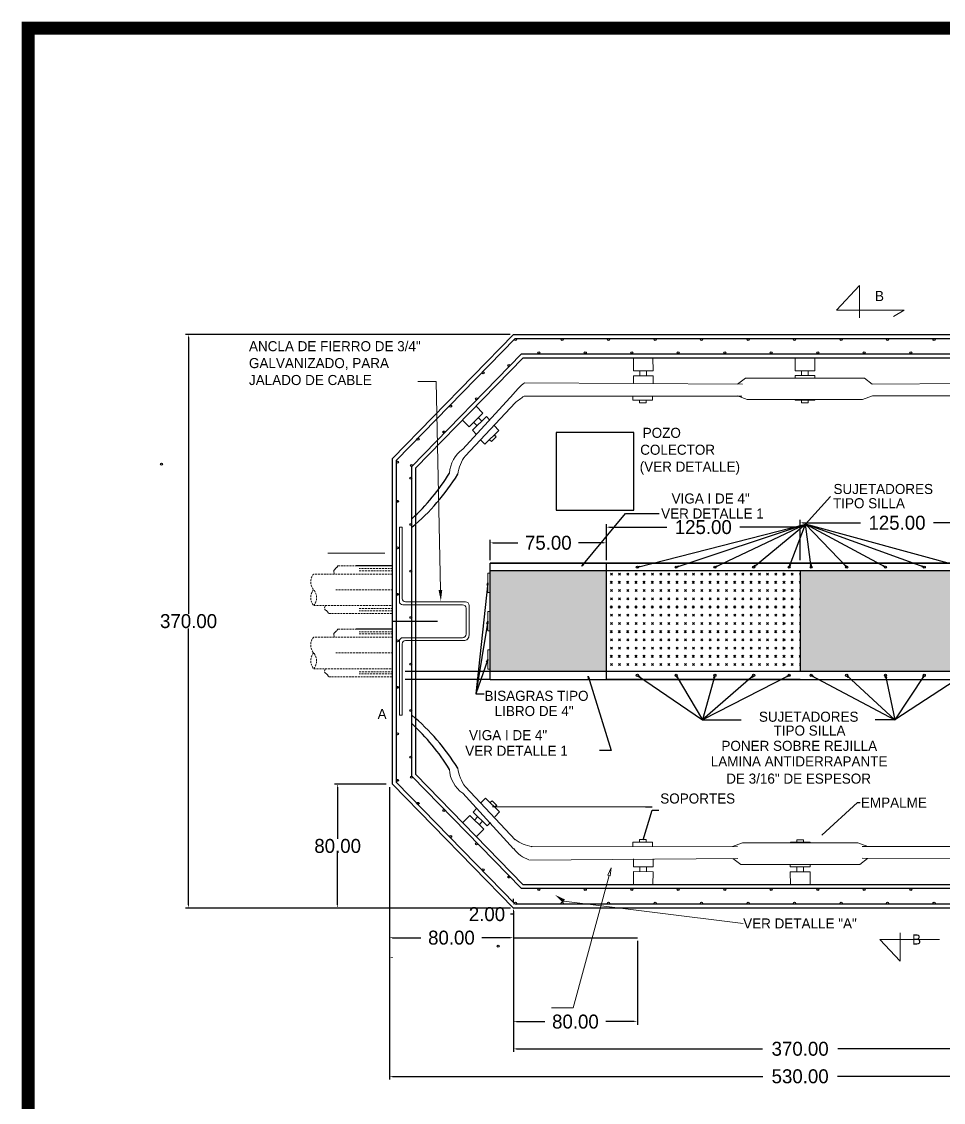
# Model space of a CAD drawing. Header units: centimetres. Extents: x 899 to 9389, y -5819 to 1299.
# Drawn here: x 3101 to 3695, y -2570 to -1873 of the extents above; entities that cross this region are included whole.
import ezdxf
from ezdxf.enums import TextEntityAlignment as Align

# ---------------------------------------------------------------- set-up
doc = ezdxf.new("R2010")
doc.units = ezdxf.units.CM
doc.header["$LTSCALE"] = 10
doc.header["$MEASUREMENT"] = 0
doc.linetypes.add('HIDDEN2', pattern=[0.1875, 0.125, -0.0625])
doc.layers.get('0').update_dxf_attribs({"linetype": 'CONTINUOUS'})
doc.layers.get('DEFPOINTS').update_dxf_attribs({"color": 2, "linetype": 'CONTINUOUS'})
for name, color, linetype in [('CABLES Y VARILLAS', 7, 'CONTINUOUS'), ('DIM', 7, 'CONTINUOUS'), ('Ductos', 30, 'CONTINUOUS'), ('HERRAJE', 13, 'CONTINUOUS'), ('MARCO', 7, 'CONTINUOUS'), ('REGISTRO', 1, 'CONTINUOUS'), ('TEXTOS', 7, 'CONTINUOUS'), ('VARILLAS', 30, 'CONTINUOUS')]:
    doc.layers.add(name, color=color, linetype=linetype)
doc.styles.get("Standard").update_dxf_attribs({"font": ''})
doc.styles.add('Zurich', font='')
doc.styles.get('Standard').set_extended_font_data('Zurich Ex BT')
doc.styles.get('Zurich').set_extended_font_data('Zurich Ex BT')
doc.dimstyles.new('AR-1', dxfattribs={"dimscale": 40, "dimtxt": 0.05, "dimasz": 0.04, "dimexe": 0.06, "dimexo": 0.05, "dimgap": 0.01, "dimtad": 0, "dimtih": 1, "dimtoh": 1, "dimzin": 0, "dimdsep": 46, "dimtxsty": 'Zurich', "dimblk": 'CLOSEDBLANK', "dimcen": 0, "dimclre": 256, "dimclrt": 256, "dimadec": 0, "dimazin": 0, "dimtfac": 1, "dimtofl": 0, "dimtmove": 2, "dimatfit": 3, "dimldrblk": 'CLOSEDBLANK', "dimfxl": 0, "dimtolj": 1, "dimtzin": 0, "dimarcsym": 0})
doc.dimstyles.get("Standard").update_dxf_attribs({"dimtxt": 9, "dimasz": 2, "dimexe": 2, "dimexo": 2, "dimgap": 0.09, "dimtad": 0, "dimtih": 1, "dimtoh": 1, "dimzin": 0, "dimdsep": 46, "dimtxsty": 'Standard', "dimcen": 0.09, "dimadec": 0, "dimazin": 0, "dimtfac": 1, "dimtofl": 0, "dimtmove": 0, "dimatfit": 3, "dimfxl": 0, "dimtolj": 1, "dimtzin": 0, "dimarcsym": 0})
pattern_1 = [(45, (1571.258, -1911.878), (4e-16, 5.303301), [1.875, -5.625]), (135, (1572.584, -1911.878), (-5.303301, 4e-16), [1.875, -5.625])]

# ---------------------------------------------------------------- blocks, each defined once
blk = doc.blocks.new('_ClosedBlank')
at = {"color": 0, "linetype": 'ByBlock', "lineweight": -2}
for p, q in [((-1, 0.17), (0, 0)), ((-1, 0.17), (-1, -0.17)), ((0, 0), (-1, -0.17))]:
    blk.add_line(p, q, dxfattribs=at)
blk = doc.blocks.new('*D14')
at = {"layer": 'DEFPOINTS', "color": 0}
for p in [(3417.88, -2444.82), (3787.88, -2444.82), (3417.88, -2535.69)]:
    blk.add_point(p, dxfattribs=at)
at = {"layer": 'DIM', "color": 0, "lineweight": -2}
for p, q in [((3417.88, -2446.82), (3417.88, -2537.69)), ((3787.88, -2446.82), (3787.88, -2537.69)), ((3419.88, -2535.69), (3578.66, -2535.69)), ((3785.88, -2535.69), (3627.1, -2535.69))]:
    blk.add_line(p, q, dxfattribs=at)
at = {"layer": 'DIM', "color": 0}
for points in [[(3419.88, -2535.36), (3419.88, -2536.03), (3417.88, -2535.69)], [(3785.88, -2535.36), (3785.88, -2536.03), (3787.88, -2535.69)]]:
    blk.add_solid(points, dxfattribs=at)
at = {"layer": 'DIM', "color": 0, "insert": (3602.88, -2535.69), "char_height": 9, "attachment_point": 5}
blk.add_mtext('\\A1;370.00', dxfattribs=at)
blk = doc.blocks.new('*D15')
at = {"layer": 'DEFPOINTS', "color": 0}
for p in [(3337.88, -2364.82), (3867.88, -2364.82), (3337.88, -2553.44)]:
    blk.add_point(p, dxfattribs=at)
at = {"layer": 'DIM', "color": 0, "lineweight": -2}
for p, q in [((3337.88, -2366.82), (3337.88, -2555.44)), ((3867.88, -2366.82), (3867.88, -2555.44)), ((3339.88, -2553.44), (3578.74, -2553.44)), ((3865.88, -2553.44), (3627.02, -2553.44))]:
    blk.add_line(p, q, dxfattribs=at)
at = {"layer": 'DIM', "color": 0}
for points in [[(3339.88, -2553.11), (3339.88, -2553.78), (3337.88, -2553.44)], [(3865.88, -2553.11), (3865.88, -2553.78), (3867.88, -2553.44)]]:
    blk.add_solid(points, dxfattribs=at)
at = {"layer": 'DIM', "color": 0, "insert": (3602.88, -2553.44), "char_height": 9, "attachment_point": 5}
blk.add_mtext('\\A1;530.00', dxfattribs=at)
blk = doc.blocks.new('*D17')
at = {"layer": 'DEFPOINTS', "color": 0}
for p in [(3602.88, -2196.31), (3602.88, -2222.32), (3727.88, -2222.32)]:
    blk.add_point(p, dxfattribs=at)
at = {"layer": 'DIM', "color": 0, "lineweight": -2}
for p, q in [((3602.88, -2220.32), (3602.88, -2194.31)), ((3604.88, -2196.31), (3641.81, -2196.31)), ((3725.88, -2196.31), (3688.95, -2196.31)), ((3727.88, -2220.32), (3727.88, -2194.31))]:
    blk.add_line(p, q, dxfattribs=at)
at = {"layer": 'DIM', "color": 0}
for points in [[(3604.88, -2195.98), (3604.88, -2196.65), (3602.88, -2196.31)], [(3725.88, -2195.98), (3725.88, -2196.65), (3727.88, -2196.31)]]:
    blk.add_solid(points, dxfattribs=at)
at = {"layer": 'DIM', "color": 0, "insert": (3665.38, -2196.31), "char_height": 9, "attachment_point": 5}
blk.add_mtext('\\A1;125.00', dxfattribs=at)
blk = doc.blocks.new('*D18')
at = {"layer": 'DEFPOINTS', "color": 0}
for p in [(3477.88, -2199.11), (3477.88, -2222.32), (3602.88, -2222.32)]:
    blk.add_point(p, dxfattribs=at)
at = {"layer": 'DIM', "color": 0, "lineweight": -2}
for p, q in [((3477.88, -2220.32), (3477.88, -2197.11)), ((3479.88, -2199.11), (3516.81, -2199.11)), ((3600.88, -2199.11), (3563.95, -2199.11)), ((3602.88, -2220.32), (3602.88, -2197.11))]:
    blk.add_line(p, q, dxfattribs=at)
at = {"layer": 'DIM', "color": 0}
for points in [[(3479.88, -2198.77), (3479.88, -2199.44), (3477.88, -2199.11)], [(3600.88, -2198.77), (3600.88, -2199.44), (3602.88, -2199.11)]]:
    blk.add_solid(points, dxfattribs=at)
at = {"layer": 'DIM', "color": 0, "insert": (3540.38, -2199.11), "char_height": 9, "attachment_point": 5}
blk.add_mtext('\\A1;125.00', dxfattribs=at)
blk = doc.blocks.new('*D19')
at = {"layer": 'DEFPOINTS', "color": 0}
for p in [(3402.88, -2209.22), (3402.88, -2222.32), (3477.88, -2222.32)]:
    blk.add_point(p, dxfattribs=at)
at = {"layer": 'DIM', "color": 0, "lineweight": -2}
for p, q in [((3402.88, -2220.32), (3402.88, -2207.22)), ((3404.88, -2209.22), (3420.8, -2209.22)), ((3475.88, -2209.22), (3459.96, -2209.22)), ((3477.88, -2220.32), (3477.88, -2207.22))]:
    blk.add_line(p, q, dxfattribs=at)
at = {"layer": 'DIM', "color": 0}
for points in [[(3404.88, -2208.89), (3404.88, -2209.56), (3402.88, -2209.22)], [(3475.88, -2208.89), (3475.88, -2209.56), (3477.88, -2209.22)]]:
    blk.add_solid(points, dxfattribs=at)
at = {"layer": 'DIM', "color": 0, "insert": (3440.38, -2209.22), "char_height": 9, "attachment_point": 5}
blk.add_mtext('\\A1;75.00', dxfattribs=at)
blk = doc.blocks.new('*D29')
at = {"layer": 'DEFPOINTS', "color": 0}
for p in [(3337.88, -2364.82), (3417.88, -2444.82), (3417.88, -2463.99)]:
    blk.add_point(p, dxfattribs=at)
at = {"layer": 'DIM', "color": 0, "lineweight": -2}
for p, q in [((3337.88, -2366.82), (3337.88, -2465.99)), ((3417.88, -2446.82), (3417.88, -2465.99)), ((3339.88, -2463.99), (3358.17, -2463.99)), ((3415.88, -2463.99), (3397.6, -2463.99))]:
    blk.add_line(p, q, dxfattribs=at)
at = {"layer": 'DIM', "color": 0}
for points in [[(3339.88, -2463.66), (3339.88, -2464.32), (3337.88, -2463.99)], [(3415.88, -2463.66), (3415.88, -2464.32), (3417.88, -2463.99)]]:
    blk.add_solid(points, dxfattribs=at)
at = {"layer": 'DIM', "color": 0, "insert": (3377.88, -2463.99), "char_height": 9, "attachment_point": 5}
blk.add_mtext('\\A1;80.00', dxfattribs=at)
blk = doc.blocks.new('*D30')
at = {"layer": 'DEFPOINTS', "color": 0}
for p in [(3337.88, -2364.82), (3304.48, -2444.82), (3417.88, -2444.82)]:
    blk.add_point(p, dxfattribs=at)
at = {"layer": 'DIM', "color": 0, "lineweight": -2}
for p, q in [((3335.88, -2364.82), (3302.48, -2364.82)), ((3304.48, -2366.82), (3304.48, -2400.15)), ((3304.48, -2442.82), (3304.48, -2409.48)), ((3415.88, -2444.82), (3302.48, -2444.82))]:
    blk.add_line(p, q, dxfattribs=at)
at = {"layer": 'DIM', "color": 0}
for points in [[(3304.14, -2366.82), (3304.81, -2366.82), (3304.48, -2364.82)], [(3304.14, -2442.82), (3304.81, -2442.82), (3304.48, -2444.82)]]:
    blk.add_solid(points, dxfattribs=at)
at = {"layer": 'DIM', "color": 0, "insert": (3304.48, -2404.82), "char_height": 9, "attachment_point": 5}
blk.add_mtext('\\A1;80.00', dxfattribs=at)
blk = doc.blocks.new('*D32')
at = {"layer": 'DEFPOINTS', "color": 0}
for p in [(3417.88, -2463.99), (3497.88, -2463.98), (3497.88, -2518.15)]:
    blk.add_point(p, dxfattribs=at)
at = {"layer": 'DIM', "color": 0, "lineweight": -2}
for p, q in [((3417.88, -2465.99), (3417.88, -2520.15)), ((3497.88, -2465.98), (3497.88, -2520.15)), ((3419.88, -2518.15), (3438.17, -2518.15)), ((3495.88, -2518.15), (3477.6, -2518.15))]:
    blk.add_line(p, q, dxfattribs=at)
at = {"layer": 'DIM', "color": 0}
for points in [[(3419.88, -2517.81), (3419.88, -2518.48), (3417.88, -2518.15)], [(3495.88, -2517.81), (3495.88, -2518.48), (3497.88, -2518.15)]]:
    blk.add_solid(points, dxfattribs=at)
at = {"layer": 'DIM', "color": 0, "insert": (3457.88, -2518.15), "char_height": 9, "attachment_point": 5}
blk.add_mtext('\\A1;80.00', dxfattribs=at)
blk = doc.blocks.new('*D34')
at = {"layer": 'DEFPOINTS', "color": 0}
for p in [(3417.88, -2074.82), (3208.28, -2444.82), (3417.93, -2444.82)]:
    blk.add_point(p, dxfattribs=at)
at = {"layer": 'DIM', "color": 0, "lineweight": -2}
for p, q in [((3415.88, -2074.82), (3206.28, -2074.82)), ((3208.28, -2076.82), (3208.28, -2255.11)), ((3208.28, -2442.82), (3208.28, -2264.44)), ((3415.93, -2444.82), (3206.28, -2444.82))]:
    blk.add_line(p, q, dxfattribs=at)
at = {"layer": 'DIM', "color": 0}
for points in [[(3207.94, -2076.82), (3208.61, -2076.82), (3208.28, -2074.82)], [(3207.94, -2442.82), (3208.61, -2442.82), (3208.28, -2444.82)]]:
    blk.add_solid(points, dxfattribs=at)
at = {"layer": 'DIM', "color": 0, "insert": (3208.28, -2259.77), "char_height": 9, "attachment_point": 5}
blk.add_mtext('\\A1;370.00', dxfattribs=at)
blk = doc.blocks.new('*D50')
at = {"layer": 'DEFPOINTS', "color": 0}
for p in [(3417.88, -2442.82), (3417.93, -2444.82), (3417.93, -2444.82)]:
    blk.add_point(p, dxfattribs=at)
at = {"layer": 'DIM', "color": 0, "lineweight": -2}
for p, q in [((3417.93, -2440.82), (3417.93, -2438.82)), ((3417.93, -2446.82), (3417.93, -2448.82)), ((3419.88, -2442.82), (3419.93, -2442.82)), ((3417.93, -2448.82), (3415.93, -2448.82))]:
    blk.add_line(p, q, dxfattribs=at)
at = {"layer": 'DIM', "color": 0}
for points in [[(3417.6, -2440.82), (3418.27, -2440.82), (3417.93, -2442.82)], [(3417.6, -2446.82), (3418.27, -2446.82), (3417.93, -2444.82)]]:
    blk.add_solid(points, dxfattribs=at)
at = {"layer": 'DIM', "color": 0, "insert": (3400.81, -2448.82), "char_height": 9, "attachment_point": 5}
blk.add_mtext('\\A1;2.00', dxfattribs=at)
blk = doc.blocks.new('Marco-Reg')
at = {"layer": 'MARCO', "linetype": 'Continuous', "const_width": 8.49}
blk.add_lwpolyline([(6379.09, -3995.84), (6379.09, -1877.19), (3104.81, -1877.19), (3104.81, -3995.84)], close=True, dxfattribs=at)

msp = doc.modelspace()

# ---------------------------------------------------------------- hatches: boundary and pattern name
at = {"layer": 'REGISTRO'}
h = msp.add_hatch(dxfattribs=at)
h.set_pattern_fill('CROSS', color=256, scale=15, angle=45, style=0)
h.set_pattern_definition(pattern_1)
h.paths.add_polyline_path([(3765.382, -2292.317), (3802.882, -2292.317), (3802.882, -2227.317), (3765.382, -2227.317)])
h.paths.add_polyline_path([(3727.882, -2292.317), (3727.882, -2227.317), (3602.882, -2227.317), (3602.882, -2292.317)])
h.paths.add_polyline_path([(3477.882, -2227.317), (3402.882, -2227.317), (3402.882, -2292.317), (3477.882, -2292.317)])
h = msp.add_hatch(dxfattribs=at)
h.set_pattern_fill('CROSS', color=256, scale=15, angle=45, style=0)
h.set_pattern_definition(pattern_1)
h.paths.add_polyline_path([(3602.882, -2292.317), (3602.882, -2227.317), (3477.882, -2227.317), (3477.882, -2292.317)])

# ---------------------------------------------------------------- linework, layer by layer
at = {"layer": 'CABLES Y VARILLAS', "lineweight": 5}
for p, q in [((3495.288, -2089.817), (3495.298, -2098.27)), ((3507.938, -2089.817), (3507.948, -2098.255)), ((3599.621, -2089.816), (3599.611, -2098.182)), ((3612.32, -2089.816), (3612.329, -2098.182)), ((3495.298, -2098.27), (3507.948, -2098.255)), ((3499.515, -2098.265), (3499.518, -2101.419)), ((3503.731, -2098.26), (3503.735, -2101.414)), ((3605.97, -2098.189), (3599.611, -2098.182)), ((3603.827, -2098.187), (3603.823, -2101.341)), ((3605.97, -2098.189), (3612.329, -2098.182)), ((3608.113, -2098.187), (3608.117, -2101.341)), ((3495.302, -2101.424), (3507.951, -2101.409)), ((3495.302, -2101.424), (3495.305, -2106.438)), ((3507.951, -2101.409), (3507.955, -2106.515)), ((3599.607, -2101.336), (3599.605, -2102.892)), ((3605.97, -2101.344), (3599.607, -2101.336)), ((3605.97, -2101.344), (3612.333, -2101.336)), ((3612.333, -2101.336), (3612.335, -2102.892)), ((3425.025, -2106.009), (3565.586, -2106.867)), ((3778.981, -2105.991), (3649.418, -2106.813)), ((3385.221, -2148.839), (3418.031, -2113.043)), ((3386.897, -2152.988), (3418.91, -2118.856)), ((3424.715, -2114.486), (3565.267, -2114.486)), ((3494.991, -2114.486), (3494.994, -2117.274)), ((3494.994, -2117.274), (3507.644, -2117.259)), ((3499.211, -2117.269), (3499.213, -2118.955)), ((3499.213, -2118.955), (3503.429, -2118.95)), ((3503.427, -2117.264), (3503.429, -2118.95)), ((3507.641, -2114.486), (3507.644, -2117.259)), ((3599.637, -2116.836), (3599.637, -2117.19)), ((3605.97, -2117.198), (3599.637, -2117.19)), ((3603.853, -2117.195), (3603.851, -2118.882)), ((3605.97, -2118.885), (3603.851, -2118.882)), ((3605.97, -2117.198), (3612.304, -2117.19)), ((3605.97, -2118.885), (3608.089, -2118.882)), ((3608.087, -2117.195), (3608.089, -2118.882)), ((3612.303, -2116.836), (3612.304, -2117.19)), ((3776.797, -2114.276), (3649.581, -2114.277)), ((3389.229, -2134.381), (3398.231, -2125.494)), ((3393.772, -2120.978), (3398.231, -2125.494)), ((3384.966, -2130.063), (3389.229, -2134.381)), ((3391.446, -2136.626), (3400.447, -2127.739)), ((3392.23, -2131.419), (3394.446, -2133.664)), ((3395.23, -2128.456), (3397.447, -2130.701)), ((3400.447, -2127.739), (3402.543, -2129.862)), ((3405.378, -2133.546), (3408.491, -2136.699)), ((3391.446, -2136.626), (3393.822, -2139.033)), ((3399.49, -2145.587), (3408.491, -2136.699)), ((3396.718, -2142.779), (3399.49, -2145.587)), ((3402.502, -2142.672), (3403.687, -2143.872)), ((3403.675, -2143.825), (3406.676, -2140.862)), ((3386.894, -2366.642), (3418.906, -2400.776)), ((3385.218, -2370.792), (3418.027, -2406.588)), ((3397.174, -2376.741), (3399.936, -2373.923)), ((3399.936, -2373.923), (3408.971, -2382.775)), ((3402.959, -2376.826), (3404.139, -2375.621)), ((3404.128, -2375.669), (3407.14, -2378.619)), ((3391.926, -2382.915), (3394.293, -2380.499)), ((3391.926, -2382.915), (3400.962, -2391.767)), ((3405.87, -2385.941), (3408.971, -2382.775)), ((3385.472, -2389.503), (3389.719, -2385.168)), ((3389.719, -2385.168), (3398.755, -2394.02)), ((3392.731, -2388.119), (3394.938, -2385.865)), ((3395.743, -2391.07), (3397.95, -2388.816)), ((3400.962, -2391.767), (3403.05, -2389.636)), ((3394.313, -2398.554), (3398.755, -2394.02)), ((3429.403, -2405.378), (3562.526, -2405.101)), ((3494.991, -2405.147), (3494.994, -2402.36)), ((3494.994, -2402.36), (3507.644, -2402.375)), ((3499.211, -2402.365), (3499.213, -2400.678)), ((3503.427, -2402.37), (3503.429, -2400.683)), ((3507.641, -2405.147), (3507.644, -2402.375)), ((3602.912, -2402.435), (3596.579, -2402.442)), ((3596.579, -2402.797), (3596.579, -2402.442)), ((3602.912, -2400.748), (3600.793, -2400.75)), ((3600.795, -2402.437), (3600.793, -2400.75)), ((3602.912, -2400.748), (3605.031, -2400.75)), ((3602.912, -2402.435), (3609.246, -2402.442)), ((3605.029, -2402.437), (3605.031, -2400.75)), ((3609.245, -2402.797), (3609.246, -2402.442)), ((3767.338, -2405.026), (3642.996, -2405.042)), ((3428.197, -2414.056), (3562.636, -2412.82)), ((3495.302, -2418.209), (3495.305, -2413.195)), ((3495.302, -2418.209), (3507.951, -2418.224)), ((3499.515, -2421.369), (3499.518, -2418.214)), ((3503.731, -2421.374), (3503.735, -2418.219)), ((3507.951, -2418.224), (3507.955, -2413.118)), ((3596.549, -2418.296), (3596.547, -2416.741)), ((3602.912, -2418.289), (3596.549, -2418.296)), ((3600.769, -2421.446), (3600.766, -2418.291)), ((3602.912, -2418.289), (3609.275, -2418.296)), ((3605.055, -2421.446), (3605.059, -2418.291)), ((3609.275, -2418.296), (3609.277, -2416.741)), ((3778.694, -2413.466), (3642.886, -2412.69)), ((3495.288, -2429.817), (3495.298, -2421.364)), ((3495.298, -2421.364), (3507.948, -2421.379)), ((3507.938, -2429.817), (3507.948, -2421.379)), ((3602.912, -2421.443), (3596.553, -2421.451)), ((3596.563, -2429.817), (3596.553, -2421.451)), ((3602.912, -2421.443), (3609.272, -2421.451)), ((3609.262, -2429.817), (3609.272, -2421.451))]:
    msp.add_line(p, q, dxfattribs=at)
at = {"layer": 'CABLES Y VARILLAS'}
for p, q in [((3406.676, -2140.862), (3405.507, -2139.646)), ((3407.14, -2378.619), (3405.976, -2379.84))]:
    msp.add_line(p, q, dxfattribs=at)
at = {"layer": 'CABLES Y VARILLAS', "lineweight": 5}
for points in [[(3605.97, -2102.891), (3599.605, -2102.892), (3567.579, -2102.887), (3562.49, -2106.815)], [(3605.97, -2102.891), (3612.335, -2102.892), (3644.361, -2102.887), (3649.45, -2106.815)], [(3605.97, -2116.823), (3600.782, -2116.822), (3568.756, -2116.828), (3562.363, -2114.477)], [(3605.97, -2116.823), (3611.158, -2116.822), (3643.184, -2116.828), (3649.581, -2114.476)], [(3602.912, -2402.809), (3597.724, -2402.81), (3565.698, -2402.805), (3559.306, -2405.155)], [(3602.912, -2402.809), (3608.1, -2402.81), (3640.126, -2402.805), (3646.519, -2405.155)], [(3602.912, -2416.742), (3596.547, -2416.741), (3564.521, -2416.746), (3559.433, -2412.818)], [(3602.912, -2416.742), (3609.277, -2416.741), (3641.303, -2416.746), (3646.392, -2412.818)]]:
    msp.add_lwpolyline(points, dxfattribs=at)
for centre, radius, start, end in [((3445.55, -2133.409), 34.235, 126.836843, 143.497094), ((3369.105, -2046.651), 87.716, 304.596725, 309.344143), ((3396.485, -2165.183), 19.85, 124.572606, 177.366468), ((3407.326, -2168.35), 25.56, 143.05972, 172.488978), ((3396.482, -2354.448), 19.85, 182.632027, 235.425889), ((3407.324, -2351.282), 25.56, 187.509517, 216.938775), ((3432.885, -2382.404), 22.896, 232.841221, 262.475634), ((3433.589, -2395.846), 18.716, 214.562503, 252.377294)]:
    msp.add_arc(centre, radius, start, end, dxfattribs=at)
at = {"layer": 'CABLES Y VARILLAS'}
for centre, start, end in [((3254.732, -2088.668), 312.895822, 328.19779), ((3260.062, -2089.406), 310.054627, 328.19779), ((3260.057, -2430.221), 31.800705, 49.943868), ((3254.728, -2430.959), 31.800705, 47.102673)]:
    msp.add_arc(centre, 143.461, start, end, dxfattribs=at)
at = {"layer": 'DIM'}
for p, q in [((3339.882, -2264.817), (3339.882, -2254.817)), ((3339.882, -2259.817), (3368.797, -2259.815)), ((3417.882, -2463.985), (3497.882, -2463.985))]:
    msp.add_line(p, q, dxfattribs=at)
at = {"layer": 'Ductos', "linetype": 'HIDDEN2', "lineweight": 5}
for p, q in [((3304.592, -2224.068), (3303.722, -2225.227)), ((3304.592, -2224.068), (3339.882, -2224.068)), ((3304.592, -2224.068), (3339.882, -2224.068)), ((3339.882, -2229.362), (3288.999, -2229.362)), ((3301.958, -2226.99), (3301.958, -2227.694)), ((3301.958, -2227.694), (3302.311, -2229.104)), ((3339.882, -2225.88), (3318.317, -2225.88)), ((3318.317, -2227.243), (3339.882, -2227.243)), ((3303.233, -2239.442), (3339.882, -2239.442)), ((3288.999, -2249.671), (3339.882, -2249.671)), ((3296.088, -2251.19), (3296.441, -2249.781)), ((3302.311, -2249.781), (3302.311, -2249.671)), ((3318.317, -2251.642), (3339.882, -2251.642)), ((3339.882, -2253.005), (3318.317, -2253.005)), ((3304.592, -2264.817), (3303.722, -2265.976)), ((3304.592, -2264.817), (3339.882, -2264.817)), ((3304.592, -2264.817), (3339.882, -2264.817)), ((3339.882, -2270.11), (3288.999, -2270.11)), ((3301.958, -2267.738), (3301.958, -2268.443)), ((3301.958, -2268.443), (3302.311, -2269.853)), ((3339.882, -2266.628), (3318.317, -2266.628)), ((3318.317, -2267.992), (3339.882, -2267.992)), ((3303.233, -2280.191), (3339.882, -2280.191)), ((3288.999, -2290.419), (3339.882, -2290.419)), ((3296.088, -2291.939), (3296.441, -2290.529)), ((3302.311, -2290.529), (3302.311, -2290.419)), ((3318.317, -2292.39), (3339.882, -2292.39)), ((3339.882, -2293.754), (3318.317, -2293.754))]:
    msp.add_line(p, q, dxfattribs=at)
at = {"layer": 'Ductos'}
for p, q in [((3303.722, -2225.227), (3301.958, -2226.99)), ((3303.722, -2265.976), (3301.958, -2267.738))]:
    msp.add_line(p, q, dxfattribs=at)
at = {"layer": 'Ductos', "linetype": 'HIDDEN2', "lineweight": 5}
for points in [[(3296.088, -2251.895), (3296.617, -2252.6), (3297.322, -2252.953), (3297.852, -2253.657), (3298.721, -2254.817), (3339.882, -2254.817)], [(3296.088, -2292.644), (3296.617, -2293.348), (3297.322, -2293.701), (3297.852, -2294.406), (3298.721, -2295.565), (3339.882, -2295.565)]]:
    msp.add_lwpolyline(points, dxfattribs=at)
for centre, start, end in [((3294.801, -2234.439), 138.814075, 221.185925), ((3294.801, -2244.594), 138.814075, 221.185925), ((3283.196, -2244.594), 318.814075, 41.185925), ((3294.801, -2275.188), 138.814075, 221.185925), ((3294.801, -2285.342), 138.814075, 221.185925), ((3283.196, -2285.342), 318.814075, 41.185925)]:
    msp.add_arc(centre, 7.71, start, end, dxfattribs=at)
at = {"layer": 'HERRAJE'}
for p, q in [((3402.882, -2297.317), (3402.882, -2222.317)), ((3802.882, -2222.317), (3402.882, -2222.317)), ((3477.882, -2297.317), (3477.882, -2222.317)), ((3477.882, -2222.317), (3502.882, -2222.317)), ((3402.882, -2292.317), (3348.068, -2292.317)), ((3802.882, -2292.317), (3402.882, -2292.317)), ((3402.882, -2297.317), (3348.068, -2297.317)), ((3402.882, -2297.317), (3602.882, -2297.317)), ((3602.882, -2297.317), (3727.882, -2297.317))]:
    msp.add_line(p, q, dxfattribs=at)
at = {"layer": 'HERRAJE', "lineweight": 5}
for p, q in [((3402.916, -2228.759), (3401.343, -2228.759)), ((3401.343, -2228.759), (3401.343, -2241.156)), ((3402.916, -2241.156), (3401.343, -2241.156)), ((3401.343, -2253.553), (3401.343, -2265.95)), ((3402.916, -2253.553), (3401.343, -2253.553)), ((3402.916, -2265.95), (3401.343, -2265.95)), ((3402.916, -2278.347), (3401.343, -2278.347)), ((3401.343, -2278.347), (3401.343, -2290.744)), ((3402.916, -2290.744), (3401.343, -2290.744))]:
    msp.add_line(p, q, dxfattribs=at)
at = {"layer": 'REGISTRO'}
for p, q in [((3424.206, -2089.817), (3354.882, -2160.919)), ((3354.882, -2358.711), (3354.882, -2160.919)), ((3354.882, -2358.711), (3354.882, -2160.919)), ((3402.882, -2222.317), (3802.882, -2222.317)), ((3802.882, -2227.317), (3402.882, -2227.317)), ((3602.882, -2227.317), (3602.882, -2292.317)), ((3602.882, -2297.317), (3477.882, -2297.317)), ((3345.882, -2303.817), (3346.382, -2303.817)), ((3354.882, -2358.711), (3424.256, -2429.817)), ((3781.619, -2429.817), (3424.256, -2429.817))]:
    msp.add_line(p, q, dxfattribs=at)
at = {"layer": 'REGISTRO', "lineweight": 5}
msp.add_line((3499.213, -2400.678), (3503.429, -2400.683), dxfattribs=at)
at = {"layer": 'REGISTRO'}
for points in [[(3787.993, -2074.817), (3865.993, -2154.817), (3865.993, -2364.817), (3787.941, -2444.817), (3417.934, -2444.817), (3339.882, -2364.817), (3339.882, -2154.817), (3417.882, -2074.817), (3787.882, -2074.817)], [(3424.206, -2089.817), (3781.668, -2089.817)], [(3781.619, -2429.817), (3424.256, -2429.817)]]:
    msp.add_lwpolyline(points, dxfattribs=at)
msp.add_lwpolyline([(3445.493, -2188.085), (3495.493, -2188.085), (3495.493, -2138.085), (3445.493, -2138.085)], close=True, dxfattribs=at)
at = {"layer": 'REGISTRO', "lineweight": 5}
msp.add_lwpolyline([(3385.82, -2272.314, 0.4142136), (3389.282, -2268.853), (3389.282, -2249.567, 0.4142136), (3387.032, -2247.317), (3348.263, -2247.317, -0.4142136), (3346.187, -2245.24), (3346.187, -2199.2), (3344.287, -2199.178), (3344.287, -2246.967, 0.4142136), (3346.537, -2249.217), (3385.132, -2249.217, -0.4142136), (3387.382, -2251.467), (3387.382, -2268.164, -0.4142136), (3385.132, -2270.414), (3346.537, -2270.414, 0.4142136), (3344.287, -2272.664), (3344.287, -2320.391), (3346.187, -2320.401), (3346.187, -2274.391, -0.4142136), (3348.263, -2272.314)], format="xyb", close=True, dxfattribs=at)
at = {"layer": 'TEXTOS', "lineweight": 5}
for p, q in [((3368.041, -2105.087), (3356.192, -2105.087)), ((3370.772, -2239.616), (3368.041, -2105.087)), ((3334.882, -2215.817), (3298.104, -2215.817)), ((3450.491, -2440.328), (3566.121, -2454.781)), ((3667.46, -2460.74), (3667.46, -2479.049)), ((3667.46, -2479.049), (3654.382, -2465.099)), ((3654.382, -2465.099), (3692.744, -2465.099))]:
    msp.add_line(p, q, dxfattribs=at)
at = {"layer": 'TEXTOS'}
for p, q in [((3727.882, -2222.317), (3602.882, -2222.317)), ((3402.882, -2297.317), (3477.882, -2297.317)), ((3337.882, -2366.817), (3337.882, -2488.779)), ((3417.882, -2446.817), (3417.882, -2466.151))]:
    msp.add_line(p, q, dxfattribs=at)
at = {"layer": 'TEXTOS', "lineweight": 5}
for points in [[(3641.247, -2064.109), (3641.247, -2043.282), (3626.37, -2059.15), (3670.007, -2059.15), (3663.065, -2063.117)], [(3479.556, -2423.813), (3456.488, -2509.184), (3442.5, -2509.184)]]:
    msp.add_lwpolyline(points, dxfattribs=at)
at = {"layer": 'TEXTOS'}
for centre in [(3497.882, -2224.891), (3522.882, -2224.891), (3547.882, -2224.891), (3572.882, -2224.891), (3595.825, -2224.891), (3610, -2224.891), (3632.943, -2224.891), (3657.943, -2224.891), (3682.943, -2224.891), (3497.882, -2294.742), (3522.882, -2294.742), (3547.882, -2294.742), (3572.882, -2294.742), (3595.825, -2294.742), (3610, -2294.742), (3632.943, -2294.742), (3657.943, -2294.742), (3682.943, -2294.742)]:
    msp.add_circle(centre, 0.71, dxfattribs=at)
at = {"layer": 'TEXTOS', "lineweight": 5}
for points in [[(3371.961, -2239.568), (3369.583, -2239.665), (3371.066, -2246.751)], [(3449.819, -2441.31), (3451.164, -2439.347), (3444.601, -2436.292)]]:
    msp.add_solid(points, dxfattribs=at)
at = {"layer": 'TEXTOS'}
for points in [[(3419.882, -2463.818), (3419.882, -2464.485), (3417.882, -2464.151)], [(3339.882, -2476.445), (3339.882, -2477.112), (3337.882, -2476.779)]]:
    msp.add_solid(points, dxfattribs=at)
at = {"layer": 'VARILLAS'}
for p, q in [((3339.882, -2224.068), (3316.396, -2224.068)), ((3339.882, -2224.068), (3316.396, -2224.068)), ((3339.882, -2264.817), (3316.396, -2264.817)), ((3339.882, -2264.817), (3316.396, -2264.817))]:
    msp.add_line(p, q, dxfattribs=at)
for points in [[(3786.939, -2077.317), (3863.493, -2155.834), (3863.493, -2363.799), (3786.887, -2442.317), (3418.988, -2442.317), (3342.382, -2363.799), (3342.382, -2155.834), (3418.936, -2077.317), (3786.846, -2077.317)], [(3782.722, -2087.317), (3853.493, -2159.902), (3853.493, -2359.729), (3782.673, -2432.317), (3423.202, -2432.317), (3352.382, -2359.729), (3352.382, -2159.902), (3423.152, -2087.317), (3782.704, -2087.317)]]:
    msp.add_lwpolyline(points, dxfattribs=at)
for centre in [(3419.266, -2077.998), (3419.266, -2077.998), (3449.266, -2077.998), (3479.266, -2077.998), (3509.266, -2077.998), (3539.266, -2077.998), (3569.266, -2077.998), (3599.266, -2077.998), (3629.266, -2077.998), (3659.266, -2077.998), (3689.266, -2077.998), (3434.266, -2086.69), (3464.266, -2086.69), (3494.266, -2086.69), (3524.266, -2086.69), (3554.266, -2086.69), (3584.266, -2086.69), (3614.266, -2086.69), (3644.266, -2086.69), (3674.266, -2086.69), (3414.99, -2094.82), (3398.327, -2099.482), (3394.036, -2116.289), (3377.377, -2120.956), (3373.043, -2137.72), (3356.333, -2142.337), (3190.737, -2158.527), (3343.03, -2157.179), (3352.183, -2159.281), (3351.722, -2167.451), (3343.03, -2182.451), (3351.722, -2197.451), (3343.03, -2212.451), (3351.722, -2227.451), (3343.03, -2242.451), (3351.722, -2257.451), (3343.03, -2272.451), (3351.722, -2287.451), (3343.03, -2302.451), (3351.722, -2317.451), (3343.03, -2332.451), (3351.722, -2347.451), (3343.03, -2362.451), (3352.183, -2360.349), (3356.333, -2377.293), (3373.043, -2381.91), (3377.377, -2398.674), (3394.036, -2403.341), (3398.327, -2420.148), (3414.99, -2424.81), (3434.266, -2432.941), (3464.266, -2432.941), (3494.266, -2432.941), (3524.266, -2432.941), (3554.266, -2432.941), (3584.266, -2432.941), (3614.266, -2432.941), (3644.266, -2432.941), (3674.266, -2432.941), (3419.266, -2441.632), (3449.266, -2441.632), (3479.266, -2441.632), (3509.266, -2441.632), (3539.266, -2441.632), (3569.266, -2441.632), (3599.266, -2441.632), (3629.266, -2441.632), (3659.266, -2441.632), (3689.266, -2441.632), (3407.987, -2469.431)]:
    msp.add_circle(centre, 0.635, dxfattribs=at)

# ---------------------------------------------------------------- block references
at = {"layer": 'DIM'}
msp.add_blockref('Marco-Reg', (0, 0), dxfattribs=at)
at = {"layer": 'TEXTOS', "lineweight": 5, "xscale": 5.193134039264074, "yscale": 5.193134039262077, "zscale": 5.193134039264134, "rotation": 74.87880902989069}
msp.add_blockref('_ClosedBlank', (3480.911, -2418.8), dxfattribs=at)

# ---------------------------------------------------------------- texts
at = {"layer": 'TEXTOS', "lineweight": 5}
for s, p in [('B', (3651.164, -2053.2)), ('POZO', (3501.302, -2141.499)), ('COLECTOR', (3499.694, -2152.404)), ('(VER DETALLE)', (3499.37, -2163.308)), ('SUJETADORES ', (3624.395, -2177.729)), ('VIGA I DE 4" ', (3519.944, -2183.865)), ('TIPO SILLA', (3624.098, -2186.917)), ('VER DETALLE 1', (3513.207, -2193.548)), ('BISAGRAS TIPO ', (3399.211, -2311.169)), ('LIBRO DE 4"', (3405.795, -2320.994)), ('A', (3330.251, -2322.905)), ('VIGA I DE 4" ', (3389.224, -2336.536)), ('VER DETALLE 1', (3386.756, -2346.627)), ('SOPORTES', (3512.631, -2377.413)), ('EMPALME', (3642.117, -2380.06)), ('B', (3675.111, -2468.366))]:
    msp.add_text(s, height=6.5, dxfattribs=at).set_placement(p)
for s, p in [('ANCLA DE FIERRO DE 3/4"', (3247.267, -2082.344)), ('GALVANIZADO, PARA', (3247.267, -2093.253)), ('JALADO DE CABLE', (3247.267, -2104.171)), ('VER DETALLE "A"', (3566.121, -2454.781))]:
    msp.add_text(s, height=6.5, dxfattribs=at).set_placement(p, align=Align.MIDDLE_LEFT)
for s, p in [('SUJETADORES ', (3609.597, -2324.656)), ('TIPO SILLA', (3608.932, -2333.585)), ('PONER SOBRE REJILLA', (3602.317, -2343.43)), (' LAMINA ANTIDERRAPANTE', (3600.998, -2353.485)), ('DE 3/16" DE ESPESOR', (3601.887, -2364.588))]:
    msp.add_text(s, height=6.5, dxfattribs=at).set_placement(p, align=Align.CENTER)

# ---------------------------------------------------------------- dimensions: what is measured, and where the dimension line sits
at = {"layer": 'DIM'}
dim = msp.add_linear_dim(base=(3208.278, -2444.817), p1=(3417.882, -2074.817), p2=(3417.934, -2444.817), angle=90, dimstyle='Standard', dxfattribs=at)
dim.commit()
dim.dimension.update_dxf_attribs({"geometry": '*D34', "text_midpoint": (3208.278, -2259.773), "dimtype": 160})
for base, p1, p2, picture, middle in [((3477.882, -2199.108), (3602.882, -2222.317), (3477.882, -2222.317), '*D18', (3540.382, -2199.108)), ((3602.882, -2196.313), (3727.882, -2222.317), (3602.882, -2222.317), '*D17', (3665.382, -2196.313)), ((3402.882, -2209.224), (3477.882, -2222.317), (3402.882, -2222.317), '*D19', (3440.382, -2209.224)), ((3417.882, -2463.989), (3337.882, -2364.817), (3417.882, -2444.817), '*D29', (3377.882, -2463.989)), ((3497.882, -2518.147), (3417.882, -2463.989), (3497.882, -2463.985), '*D32', (3457.882, -2518.147))]:
    dim = msp.add_linear_dim(base=base, p1=p1, p2=p2, dimstyle='Standard', dxfattribs=at)
    dim.commit()
    dim.dimension.update_dxf_attribs({"geometry": picture, "text_midpoint": middle})
for base, p1, p2, picture, middle in [((3304.475, -2444.817), (3337.882, -2364.817), (3417.882, -2444.817), '*D30', (3304.475, -2404.817)), ((3417.934, -2444.817), (3417.882, -2442.817), (3417.934, -2444.817), '*D50', (3400.81, -2448.817))]:
    dim = msp.add_linear_dim(base=base, p1=p1, p2=p2, angle=90, dimstyle='Standard', dxfattribs=at)
    dim.commit()
    dim.dimension.update_dxf_attribs({"geometry": picture, "text_midpoint": middle})
for base, p1, p2, picture, middle in [((3337.882, -2553.444), (3867.882, -2364.817), (3337.882, -2364.817), '*D15', (3602.882, -2553.444)), ((3417.882, -2535.694), (3787.882, -2444.817), (3417.882, -2444.817), '*D14', (3602.882, -2535.694))]:
    dim = msp.add_linear_dim(base=base, p1=p1, p2=p2, dimstyle='Standard', dxfattribs=at)
    dim.commit()
    dim.dimension.update_dxf_attribs({"geometry": picture, "text_midpoint": middle, "dimtype": 160})

# ---------------------------------------------------------------- leaders
at = {"layer": 'CABLES Y VARILLAS', "lineweight": 5}
msp.add_leader([(3501.522, -2400.775), (3507.457, -2381.646), (3511.774, -2381.646)], dimstyle='AR-1', override={"dimscale": 1}, dxfattribs=at)
at = {"layer": 'REGISTRO', "lineweight": 5}
for points in [[(3401.343, -2234.958), (3393.69, -2306.707), (3398.953, -2306.707)], [(3401.343, -2259.752), (3393.69, -2306.707), (3398.953, -2306.707)], [(3401.343, -2284.545), (3393.69, -2306.707), (3398.953, -2306.707)]]:
    msp.add_leader(points, dimstyle='AR-1', override={"dimtmove": 1}, dxfattribs=at)
at = {"layer": 'TEXTOS', "lineweight": 5}
for points, override in [([(3497.882, -2224.891), (3606.37, -2197.217), (3622.548, -2179.304)], {"dimtmove": 1}), ([(3522.882, -2224.891), (3606.37, -2197.217), (3622.548, -2179.304)], {"dimtmove": 1}), ([(3547.882, -2224.891), (3606.37, -2197.217), (3622.548, -2179.304)], {"dimtmove": 1}), ([(3572.882, -2224.891), (3606.37, -2197.217), (3622.548, -2179.304)], {"dimtmove": 1}), ([(3595.825, -2224.891), (3606.37, -2197.217), (3622.548, -2179.304)], {"dimtmove": 1}), ([(3610, -2224.891), (3606.37, -2197.217), (3622.548, -2179.304)], {"dimtmove": 1}), ([(3632.943, -2224.891), (3606.37, -2197.217), (3622.548, -2179.304)], {"dimtmove": 1}), ([(3657.943, -2224.891), (3606.37, -2197.217), (3622.548, -2179.304)], {"dimtmove": 1}), ([(3682.943, -2224.891), (3606.37, -2197.217), (3622.548, -2179.304)], {"dimtmove": 1}), ([(3707.943, -2224.891), (3606.37, -2197.217), (3622.548, -2179.304)], {"dimtmove": 1}), ([(3462.033, -2224.168), (3490.18, -2190.294), (3511.856, -2190.294)], {"dimtmove": 1}), ([(3466.08, -2295.337), (3480.917, -2343.266), (3473.446, -2343.266)], {"dimtmove": 1}), ([(3497.882, -2294.742), (3539.962, -2323.315), (3562.584, -2323.315)], {"dimtmove": 1}), ([(3522.882, -2294.742), (3539.962, -2323.315), (3564.754, -2323.315)], {"dimtmove": 1}), ([(3595.825, -2294.742), (3539.962, -2323.315), (3562.584, -2323.315)], {"dimtmove": 1}), ([(3547.882, -2294.742), (3539.962, -2323.315), (3562.584, -2323.315)], {"dimtmove": 1}), ([(3572.882, -2294.742), (3539.962, -2323.315), (3562.584, -2323.315)], {"dimtmove": 1}), ([(3610, -2294.742), (3663.931, -2323.315), (3651.195, -2323.315)], {"dimtmove": 1}), ([(3632.943, -2294.742), (3663.931, -2323.315), (3651.195, -2323.315)], {"dimtmove": 1}), ([(3707.943, -2294.742), (3663.931, -2323.315), (3651.195, -2323.315)], {"dimtmove": 1}), ([(3682.943, -2294.742), (3663.931, -2323.315), (3651.195, -2323.315)], {"dimtmove": 1}), ([(3657.943, -2294.742), (3663.931, -2323.315), (3651.195, -2323.315)], {"dimtmove": 1}), ([(3616.876, -2397.822), (3639.895, -2376.721), (3641.583, -2376.721)], {"dimscale": 1}), ([(3404.488, -2379.32), (3503.185, -2379.468), (3507.501, -2379.468)], {"dimscale": 1})]:
    msp.add_leader(points, dimstyle='AR-1', override=override, dxfattribs=at)

doc.saveas('drawing.dxf')
